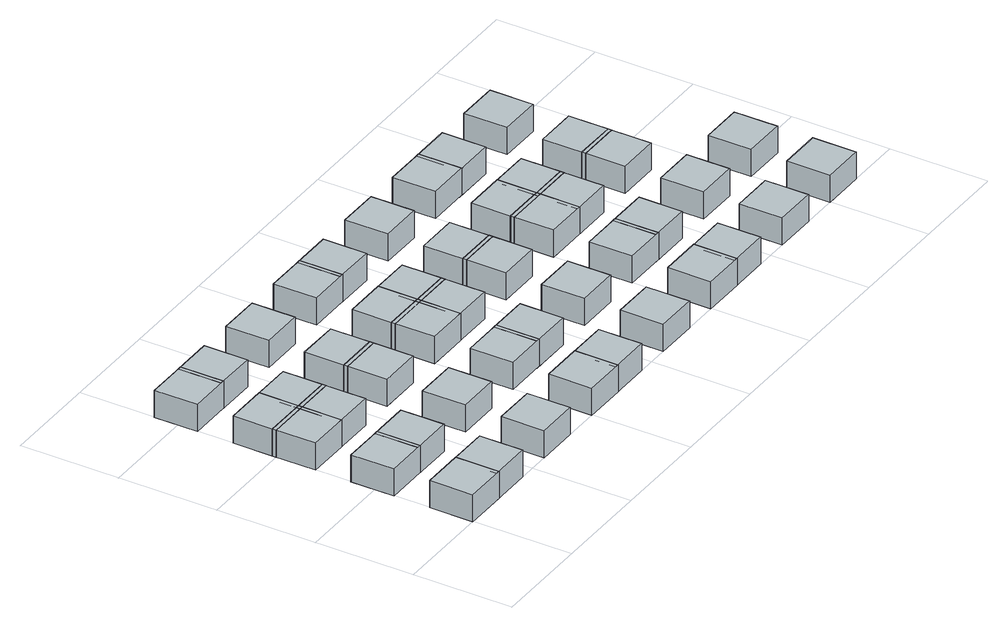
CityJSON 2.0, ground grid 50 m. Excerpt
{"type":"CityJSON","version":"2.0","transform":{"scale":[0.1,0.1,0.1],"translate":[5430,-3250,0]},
"CityObjects":{
"object1":{"type":"GenericCityObject","geometry":[{"type":"Solid","lod":"1","boundaries":[[[[0,1,2,3]],[[4,5,1,0]],[[5,6,2,1]],[[6,7,3,2]],[[7,4,0,3]],[[7,6,5,4]]]]}]},
"object2":{"type":"GenericCityObject","geometry":[{"type":"Solid","lod":"1","boundaries":[[[[8,9,10,11]],[[12,13,9,8]],[[13,14,10,9]],[[14,15,11,10]],[[15,12,8,11]],[[15,14,13,12]]]]}]},
"object3":{"type":"GenericCityObject","geometry":[{"type":"Solid","lod":"1","boundaries":[[[[16,17,18,19]],[[20,21,17,16]],[[21,22,18,17]],[[22,23,19,18]],[[23,20,16,19]],[[23,22,21,20]]]]}]},
"object4":{"type":"GenericCityObject","geometry":[{"type":"Solid","lod":"1","boundaries":[[[[24,25,26,27]],[[28,29,25,24]],[[29,30,26,25]],[[30,31,27,26]],[[31,28,24,27]],[[31,30,29,28]]]]}]},
"object5":{"type":"GenericCityObject","geometry":[{"type":"Solid","lod":"1","boundaries":[[[[32,33,34,35]],[[36,37,33,32]],[[37,38,34,33]],[[38,39,35,34]],[[39,36,32,35]],[[39,38,37,36]]]]}]},
"object6":{"type":"GenericCityObject","geometry":[{"type":"Solid","lod":"1","boundaries":[[[[40,41,42,43]],[[44,45,41,40]],[[45,46,42,41]],[[46,47,43,42]],[[47,44,40,43]],[[47,46,45,44]]]]}]},
"object7":{"type":"GenericCityObject","geometry":[{"type":"Solid","lod":"1","boundaries":[[[[48,49,50,51]],[[52,53,49,48]],[[53,54,50,49]],[[54,55,51,50]],[[55,52,48,51]],[[55,54,53,52]]]]}]},
"object8":{"type":"GenericCityObject","geometry":[{"type":"Solid","lod":"1","boundaries":[[[[56,57,58,59]],[[60,61,57,56]],[[61,62,58,57]],[[62,63,59,58]],[[63,60,56,59]],[[63,62,61,60]]]]}]},
"object9":{"type":"GenericCityObject","geometry":[{"type":"Solid","lod":"1","boundaries":[[[[64,65,66,67]],[[68,69,65,64]],[[69,70,66,65]],[[70,71,67,66]],[[71,68,64,67]],[[71,70,69,68]]]]}]},
"object10":{"type":"GenericCityObject","geometry":[{"type":"Solid","lod":"1","boundaries":[[[[72,73,74,75]],[[76,77,73,72]],[[77,78,74,73]],[[78,79,75,74]],[[79,76,72,75]],[[79,78,77,76]]]]}]},
"object11":{"type":"GenericCityObject","geometry":[{"type":"Solid","lod":"1","boundaries":[[[[80,81,82,83]],[[84,85,81,80]],[[85,86,82,81]],[[86,87,83,82]],[[87,84,80,83]],[[87,86,85,84]]]]}]},
"object12":{"type":"GenericCityObject","geometry":[{"type":"Solid","lod":"1","boundaries":[[[[88,89,90,91]],[[92,93,89,88]],[[93,94,90,89]],[[94,95,91,90]],[[95,92,88,91]],[[95,94,93,92]]]]}]},
"object13":{"type":"GenericCityObject","geometry":[{"type":"Solid","lod":"1","boundaries":[[[[96,97,98,99]],[[100,101,97,96]],[[101,102,98,97]],[[102,103,99,98]],[[103,100,96,99]],[[103,102,101,100]]]]}]},
"object14":{"type":"GenericCityObject","geometry":[{"type":"Solid","lod":"1","boundaries":[[[[104,105,106,107]],[[108,109,105,104]],[[109,110,106,105]],[[110,111,107,106]],[[111,108,104,107]],[[111,110,109,108]]]]}]},
"object15":{"type":"GenericCityObject","geometry":[{"type":"Solid","lod":"1","boundaries":[[[[112,113,114,115]],[[116,117,113,112]],[[117,118,114,113]],[[118,119,115,114]],[[119,116,112,115]],[[119,118,117,116]]]]}]},
"object16":{"type":"GenericCityObject","geometry":[{"type":"Solid","lod":"1","boundaries":[[[[120,121,122,123]],[[124,125,121,120]],[[125,126,122,121]],[[126,127,123,122]],[[127,124,120,123]],[[127,126,125,124]]]]}]},
"object17":{"type":"GenericCityObject","geometry":[{"type":"Solid","lod":"1","boundaries":[[[[128,129,130,131]],[[132,133,129,128]],[[133,134,130,129]],[[134,135,131,130]],[[135,132,128,131]],[[135,134,133,132]]]]}]},
"object18":{"type":"GenericCityObject","geometry":[{"type":"Solid","lod":"1","boundaries":[[[[136,137,138,139]],[[140,141,137,136]],[[141,142,138,137]],[[142,143,139,138]],[[143,140,136,139]],[[143,142,141,140]]]]}]},
"object19":{"type":"GenericCityObject","geometry":[{"type":"Solid","lod":"1","boundaries":[[[[144,145,146,147]],[[148,149,145,144]],[[149,150,146,145]],[[150,151,147,146]],[[151,148,144,147]],[[151,150,149,148]]]]}]},
"object20":{"type":"GenericCityObject","geometry":[{"type":"Solid","lod":"1","boundaries":[[[[152,153,154,155]],[[156,157,153,152]],[[157,158,154,153]],[[158,159,155,154]],[[159,156,152,155]],[[159,158,157,156]]]]}]},
"object21":{"type":"GenericCityObject","geometry":[{"type":"Solid","lod":"1","boundaries":[[[[160,161,162,163]],[[164,165,161,160]],[[165,166,162,161]],[[166,167,163,162]],[[167,164,160,163]],[[167,166,165,164]]]]}]},
"object22":{"type":"GenericCityObject","geometry":[{"type":"Solid","lod":"1","boundaries":[[[[168,169,170,171]],[[172,173,169,168]],[[173,174,170,169]],[[174,175,171,170]],[[175,172,168,171]],[[175,174,173,172]]]]}]},
"object23":{"type":"GenericCityObject","geometry":[{"type":"Solid","lod":"1","boundaries":[[[[176,177,178,179]],[[180,181,177,176]],[[181,182,178,177]],[[182,183,179,178]],[[183,180,176,179]],[[183,182,181,180]]]]}]},
"object24":{"type":"GenericCityObject","geometry":[{"type":"Solid","lod":"1","boundaries":[[[[184,185,186,187]],[[188,189,185,184]],[[189,190,186,185]],[[190,191,187,186]],[[191,188,184,187]],[[191,190,189,188]]]]}]},
"object25":{"type":"GenericCityObject","geometry":[{"type":"Solid","lod":"1","boundaries":[[[[192,193,194,195]],[[196,197,193,192]],[[197,198,194,193]],[[198,199,195,194]],[[199,196,192,195]],[[199,198,197,196]]]]}]},
"object26":{"type":"GenericCityObject","geometry":[{"type":"Solid","lod":"1","boundaries":[[[[200,201,202,203]],[[204,205,201,200]],[[205,206,202,201]],[[206,207,203,202]],[[207,204,200,203]],[[207,206,205,204]]]]}]},
"object27":{"type":"GenericCityObject","geometry":[{"type":"Solid","lod":"1","boundaries":[[[[208,209,210,211]],[[212,213,209,208]],[[213,214,210,209]],[[214,215,211,210]],[[215,212,208,211]],[[215,214,213,212]]]]}]},
"object28":{"type":"GenericCityObject","geometry":[{"type":"Solid","lod":"1","boundaries":[[[[216,217,218,219]],[[220,221,217,216]],[[221,222,218,217]],[[222,223,219,218]],[[223,220,216,219]],[[223,222,221,220]]]]}]},
"object29":{"type":"GenericCityObject","geometry":[{"type":"Solid","lod":"1","boundaries":[[[[224,225,226,227]],[[228,229,225,224]],[[229,230,226,225]],[[230,231,227,226]],[[231,228,224,227]],[[231,230,229,228]]]]}]},
"object30":{"type":"GenericCityObject","geometry":[{"type":"Solid","lod":"1","boundaries":[[[[232,233,234,235]],[[236,237,233,232]],[[237,238,234,233]],[[238,239,235,234]],[[239,236,232,235]],[[239,238,237,236]]]]}]},
"object31":{"type":"GenericCityObject","geometry":[{"type":"Solid","lod":"1","boundaries":[[[[240,241,242,243]],[[244,245,241,240]],[[245,246,242,241]],[[246,247,243,242]],[[247,244,240,243]],[[247,246,245,244]]]]}]},
"object32":{"type":"GenericCityObject","geometry":[{"type":"Solid","lod":"1","boundaries":[[[[248,249,250,251]],[[252,253,249,248]],[[253,254,250,249]],[[254,255,251,250]],[[255,252,248,251]],[[255,254,253,252]]]]}]},
"object33":{"type":"GenericCityObject","geometry":[{"type":"Solid","lod":"1","boundaries":[[[[256,257,258,259]],[[260,261,257,256]],[[261,262,258,257]],[[262,263,259,258]],[[263,260,256,259]],[[263,262,261,260]]]]}]},
"object34":{"type":"GenericCityObject","geometry":[{"type":"Solid","lod":"1","boundaries":[[[[264,265,266,267]],[[268,269,265,264]],[[269,270,266,265]],[[270,271,267,266]],[[271,268,264,267]],[[271,270,269,268]]]]}]},
"object35":{"type":"GenericCityObject","geometry":[{"type":"Solid","lod":"1","boundaries":[[[[272,273,274,275]],[[276,277,273,272]],[[277,278,274,273]],[[278,279,275,274]],[[279,276,272,275]],[[279,278,277,276]]]]}]},
"object36":{"type":"GenericCityObject","geometry":[{"type":"Solid","lod":"1","boundaries":[[[[280,281,282,283]],[[284,285,281,280]],[[285,286,282,281]],[[286,287,283,282]],[[287,284,280,283]],[[287,286,285,284]]]]}]},
"object37":{"type":"GenericCityObject","geometry":[{"type":"Solid","lod":"1","boundaries":[[[[288,289,290,291]],[[292,293,289,288]],[[293,294,290,289]],[[294,295,291,290]],[[295,292,288,291]],[[295,294,293,292]]]]}]},
"object38":{"type":"GenericCityObject","geometry":[{"type":"Solid","lod":"1","boundaries":[[[[296,297,298,299]],[[300,301,297,296]],[[301,302,298,297]],[[302,303,299,298]],[[303,300,296,299]],[[303,302,301,300]]]]}]},
"object39":{"type":"GenericCityObject","geometry":[{"type":"Solid","lod":"1","boundaries":[[[[304,305,306,307]],[[308,309,305,304]],[[309,310,306,305]],[[310,311,307,306]],[[311,308,304,307]],[[311,310,309,308]]]]}]},
"object40":{"type":"GenericCityObject","geometry":[{"type":"Solid","lod":"1","boundaries":[[[[312,313,314,315]],[[316,317,313,312]],[[317,318,314,313]],[[318,319,315,314]],[[319,316,312,315]],[[319,318,317,316]]]]}]},
"object41":{"type":"GenericCityObject","geometry":[{"type":"Solid","lod":"1","boundaries":[[[[320,321,322,323]],[[324,325,321,320]],[[325,326,322,321]],[[326,327,323,322]],[[327,324,320,323]],[[327,326,325,324]]]]}]},
"object42":{"type":"GenericCityObject","geometry":[{"type":"Solid","lod":"1","boundaries":[[[[328,329,330,331]],[[332,333,329,328]],[[333,334,330,329]],[[334,335,331,330]],[[335,332,328,331]],[[335,334,333,332]]]]}]},
"object43":{"type":"GenericCityObject","geometry":[{"type":"Solid","lod":"1","boundaries":[[[[336,337,338,339]],[[340,341,337,336]],[[341,342,338,337]],[[342,343,339,338]],[[343,340,336,339]],[[343,342,341,340]]]]}]},
"object44":{"type":"GenericCityObject","geometry":[{"type":"Solid","lod":"1","boundaries":[[[[344,345,346,347]],[[348,349,345,344]],[[349,350,346,345]],[[350,351,347,346]],[[351,348,344,347]],[[351,350,349,348]]]]}]},
"object45":{"type":"GenericCityObject","geometry":[{"type":"Solid","lod":"1","boundaries":[[[[352,353,354,355]],[[356,357,353,352]],[[357,358,354,353]],[[358,359,355,354]],[[359,356,352,355]],[[359,358,357,356]]]]}]},
"object46":{"type":"GenericCityObject","geometry":[{"type":"Solid","lod":"1","boundaries":[[[[360,361,362,363]],[[364,365,361,360]],[[365,366,362,361]],[[366,367,363,362]],[[367,364,360,363]],[[367,366,365,364]]]]}]},
"object47":{"type":"GenericCityObject","geometry":[{"type":"Solid","lod":"1","boundaries":[[[[368,369,370,371]],[[372,373,369,368]],[[373,374,370,369]],[[374,375,371,370]],[[375,372,368,371]],[[375,374,373,372]]]]}]}
},
"vertices":[
[0,0,0],[220,0,0],[220,220,0],[0,220,0],[0,0,140],[220,0,140],[220,220,140],[0,220,140],
[0,400,0],[220,400,0],[220,620,0],[0,620,0],[0,400,140],[220,400,140],[220,620,140],[0,620,140],
[200,0,0],[420,0,0],[420,220,0],[200,220,0],[200,0,140],[420,0,140],[420,220,140],[200,220,140],
[0,800,0],[220,800,0],[220,1020,0],[0,1020,0],[0,800,140],[220,800,140],[220,1020,140],[0,1020,140],
[0,1000,0],[220,1000,0],[220,1220,0],[0,1220,0],[0,1000,140],[220,1000,140],[220,1220,140],[0,1220,140],
[200,400,0],[420,400,0],[420,620,0],[200,620,0],[200,400,140],[420,400,140],[420,620,140],[200,620,140],
[0,1400,0],[220,1400,0],[220,1620,0],[0,1620,0],[0,1400,140],[220,1400,140],[220,1620,140],[0,1620,140],
[200,800,0],[420,800,0],[420,1020,0],[200,1020,0],[200,800,140],[420,800,140],[420,1020,140],[200,1020,140],
[200,1000,0],[420,1000,0],[420,1220,0],[200,1220,0],[200,1000,140],[420,1000,140],[420,1220,140],[200,1220,140],
[600,0,0],[820,0,0],[820,220,0],[600,220,0],[600,0,140],[820,0,140],[820,220,140],[600,220,140],
[200,1400,0],[420,1400,0],[420,1620,0],[200,1620,0],[200,1400,140],[420,1400,140],[420,1620,140],[200,1620,140],
[600,400,0],[820,400,0],[820,620,0],[600,620,0],[600,400,140],[820,400,140],[820,620,140],[600,620,140],
[600,800,0],[820,800,0],[820,1020,0],[600,1020,0],[600,800,140],[820,800,140],[820,1020,140],[600,1020,140],
[600,1000,0],[820,1000,0],[820,1220,0],[600,1220,0],[600,1000,140],[820,1000,140],[820,1220,140],[600,1220,140],
[1000,0,0],[1220,0,0],[1220,220,0],[1000,220,0],[1000,0,140],[1220,0,140],[1220,220,140],[1000,220,140],
[600,1400,0],[820,1400,0],[820,1620,0],[600,1620,0],[600,1400,140],[820,1400,140],[820,1620,140],[600,1620,140],
[1000,400,0],[1220,400,0],[1220,620,0],[1000,620,0],[1000,400,140],[1220,400,140],[1220,620,140],[1000,620,140],
[1200,0,0],[1420,0,0],[1420,220,0],[1200,220,0],[1200,0,140],[1420,0,140],[1420,220,140],[1200,220,140],
[1000,800,0],[1220,800,0],[1220,1020,0],[1000,1020,0],[1000,800,140],[1220,800,140],[1220,1020,140],[1000,1020,140],
[1000,1000,0],[1220,1000,0],[1220,1220,0],[1000,1220,0],[1000,1000,140],[1220,1000,140],[1220,1220,140],[1000,1220,140],
[1200,400,0],[1420,400,0],[1420,620,0],[1200,620,0],[1200,400,140],[1420,400,140],[1420,620,140],[1200,620,140],
[1000,1400,0],[1220,1400,0],[1220,1620,0],[1000,1620,0],[1000,1400,140],[1220,1400,140],[1220,1620,140],[1000,1620,140],
[1200,800,0],[1420,800,0],[1420,1020,0],[1200,1020,0],[1200,800,140],[1420,800,140],[1420,1020,140],[1200,1020,140],
[1200,1000,0],[1420,1000,0],[1420,1220,0],[1200,1220,0],[1200,1000,140],[1420,1000,140],[1420,1220,140],[1200,1220,140],
[1600,0,0],[1820,0,0],[1820,220,0],[1600,220,0],[1600,0,140],[1820,0,140],[1820,220,140],[1600,220,140],
[1200,1400,0],[1420,1400,0],[1420,1620,0],[1200,1620,0],[1200,1400,140],[1420,1400,140],[1420,1620,140],[1200,1620,140],
[1600,400,0],[1820,400,0],[1820,620,0],[1600,620,0],[1600,400,140],[1820,400,140],[1820,620,140],[1600,620,140],
[1600,800,0],[1820,800,0],[1820,1020,0],[1600,1020,0],[1600,800,140],[1820,800,140],[1820,1020,140],[1600,1020,140],
[1600,1000,0],[1820,1000,0],[1820,1220,0],[1600,1220,0],[1600,1000,140],[1820,1000,140],[1820,1220,140],[1600,1220,140],
[2000,0,0],[2220,0,0],[2220,220,0],[2000,220,0],[2000,0,140],[2220,0,140],[2220,220,140],[2000,220,140],
[1600,1400,0],[1820,1400,0],[1820,1620,0],[1600,1620,0],[1600,1400,140],[1820,1400,140],[1820,1620,140],[1600,1620,140],
[2000,400,0],[2220,400,0],[2220,620,0],[2000,620,0],[2000,400,140],[2220,400,140],[2220,620,140],[2000,620,140],
[2200,0,0],[2420,0,0],[2420,220,0],[2200,220,0],[2200,0,140],[2420,0,140],[2420,220,140],[2200,220,140],
[2000,800,0],[2220,800,0],[2220,1020,0],[2000,1020,0],[2000,800,140],[2220,800,140],[2220,1020,140],[2000,1020,140],
[2000,1000,0],[2220,1000,0],[2220,1220,0],[2000,1220,0],[2000,1000,140],[2220,1000,140],[2220,1220,140],[2000,1220,140],
[2200,400,0],[2420,400,0],[2420,620,0],[2200,620,0],[2200,400,140],[2420,400,140],[2420,620,140],[2200,620,140],
[2000,1400,0],[2220,1400,0],[2220,1620,0],[2000,1620,0],[2000,1400,140],[2220,1400,140],[2220,1620,140],[2000,1620,140],
[2200,800,0],[2420,800,0],[2420,1020,0],[2200,1020,0],[2200,800,140],[2420,800,140],[2420,1020,140],[2200,1020,140],
[2200,1000,0],[2420,1000,0],[2420,1220,0],[2200,1220,0],[2200,1000,140],[2420,1000,140],[2420,1220,140],[2200,1220,140],
[2600,0,0],[2820,0,0],[2820,220,0],[2600,220,0],[2600,0,140],[2820,0,140],[2820,220,140],[2600,220,140],
[2200,1400,0],[2420,1400,0],[2420,1620,0],[2200,1620,0],[2200,1400,140],[2420,1400,140],[2420,1620,140],[2200,1620,140],
[2600,400,0],[2820,400,0],[2820,620,0],[2600,620,0],[2600,400,140],[2820,400,140],[2820,620,140],[2600,620,140],
[2600,800,0],[2820,800,0],[2820,1020,0],[2600,1020,0],[2600,800,140],[2820,800,140],[2820,1020,140],[2600,1020,140],
[2600,1000,0],[2820,1000,0],[2820,1220,0],[2600,1220,0],[2600,1000,140],[2820,1000,140],[2820,1220,140],[2600,1220,140],
[3000,0,0],[3220,0,0],[3220,220,0],[3000,220,0],[3000,0,140],[3220,0,140],[3220,220,140],[3000,220,140],
[2600,1400,0],[2820,1400,0],[2820,1620,0],[2600,1620,0],[2600,1400,140],[2820,1400,140],[2820,1620,140],[2600,1620,140],
[3000,400,0],[3220,400,0],[3220,620,0],[3000,620,0],[3000,400,140],[3220,400,140],[3220,620,140],[3000,620,140]
]}
